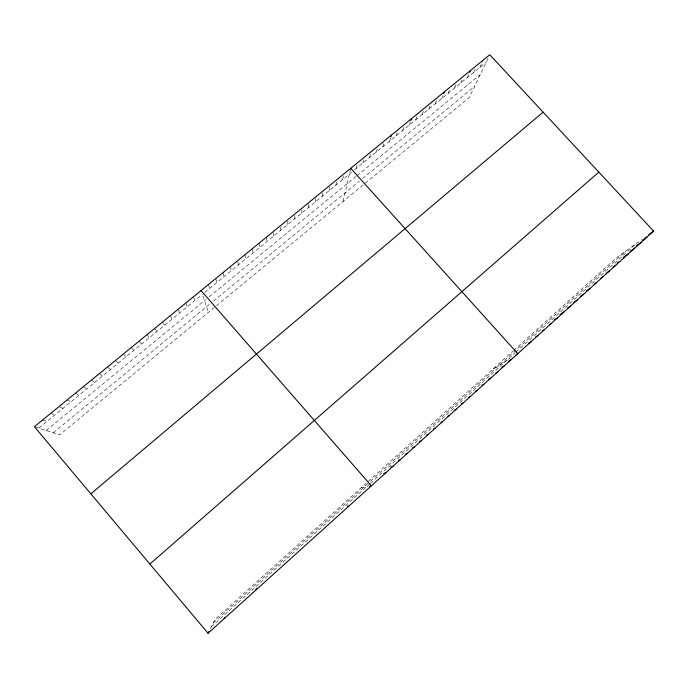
<?xml version="1.0" encoding="UTF-8"?>
<svg xmlns="http://www.w3.org/2000/svg" width="688" height="688" viewBox="0 0 688 688"><rect width="100%" height="100%" fill="white"/><g stroke="black" fill="none" stroke-linecap="round" stroke-linejoin="round"><path stroke-width="0.52" stroke-dasharray="3.44 2.58" d="M273.729 235.993L273.729 231.211M280.73 230.274L280.833 226.369M287.704 224.563L287.954 219.601M294.653 218.879L295.032 213.822M301.576 213.211L301.98 209.092M308.482 207.57L309.101 202.324M315.362 201.945L316.102 196.613M322.216 196.338L322.93 191.814M329.045 190.748L330.025 185.235M335.856 185.175L336.948 179.577M342.641 179.628L343.854 173.944M343.114 201.421L350.51 169.291M356.135 168.586L357.579 162.729M362.851 163.099L364.15 158.145M369.542 157.621L370.935 152.598M376.216 152.168L377.695 147.077M382.855 146.733L384.48 141.427M389.477 141.315L390.913 136.835M396.082 135.923L398.197 129.559M402.661 130.539L404.57 125.018M409.214 125.173L410.882 120.512M415.75 119.832L418.192 113.228M422.26 114.509L424.444 108.773M428.753 109.203L431.032 103.398M435.22 103.905L437.585 98.04M441.662 98.633L443.717 93.688M448.086 93.379L449.574 89.879M454.493 88.141L456.032 84.607M460.874 82.921L462.465 79.352M467.229 77.727L469.698 72.3M473.568 72.541L475.262 68.886M479.889 67.372L482.942 60.914M487.981 58.497L469.139 97.636L363.926 184.281M210.322 628.737L215.103 619.312L512.895 351.095M513.644 350.416L616.672 257.622L641.766 239.596M213.297 622.855L368.992 482.563M370.479 481.222L626.175 250.802M211.328 626.751L369.697 483.956M370.462 483.26L515.217 352.746M516.017 352.024L636.52 243.363M53.217 432.778L210.339 303.649M213.366 301.155L359.351 181.185M362.516 178.588L474.453 86.593M363.161 184.917L59.667 434.859L35.286 426.973M46.148 430.482L206.047 299.383M209.169 296.82L356.195 176.274M357.012 175.603L480.241 74.571M38.838 428.117L202.349 294.378M204.766 292.4L351.645 172.267M354.638 169.816L486.184 62.221M493.253 368.785L509.903 358.534M361.191 487.732L368.08 486.442M42.647 419.947L46.922 421.503M50.86 413.239L54.971 414.916M59.83 406.918L62.995 408.354M67.192 399.9L70.984 401.818M75.31 393.269L78.948 395.308M83.394 386.665L86.877 388.823M91.452 380.086L94.781 382.356M99.476 373.532L102.658 375.923M107.466 367.005L110.493 369.508M115.429 360.503L118.31 363.118M123.367 354.019L126.093 356.745M131.27 347.569L133.85 350.407M139.139 341.136L141.573 344.086M146.983 334.729L149.27 337.791M154.791 328.348L156.933 331.521M162.574 321.993L164.578 325.269M170.332 315.663L172.189 319.051M178.054 309.351L179.766 312.842M185.751 303.064L187.325 306.667M193.423 296.803L194.85 300.51M202.9 295.986L208.447 312.335M208.447 284.531L209.599 288.444M215.8 278.528L216.832 282.536M223.136 272.534L224.03 276.645M230.446 266.566L231.202 270.78M237.85 261.483L238.358 264.932M244.971 254.698L245.478 259.101M252.204 248.798L252.582 253.296M259.402 242.916L259.651 247.508M266.583 237.05L266.703 241.737"/><path stroke-width="1.03" d="M256.082 589.874L256.409 588.266M390.913 136.835L391.489 135.037M410.882 120.512L411.553 118.654M443.717 93.688L444.534 91.71M224.185 618.667L224.804 617.222M469.698 72.3L470.515 70.494M208.043 633.235L653.6 231.099L489.77 54.765L34.4 426.68L208.043 633.235L208.868 631.601M149.872 564.04L598.809 172.12M90.842 493.821L543.107 112.178M648.775 234.565L653.6 231.099M642.601 240.138L647.356 236.732M636.409 245.728L641.087 242.391M630.191 251.335L634.8 248.067M623.311 257.415L628.497 253.76M617.059 263.057L618.761 261.861M613.3 266.961L615.812 265.207M606.145 273.248L609.43 270.96M600.615 278.408L603.032 276.739M594.234 284.161L596.616 282.527M586.279 290.998L590.175 288.349M580.655 296.253L583.708 294.18M573.723 302.385L577.223 300.037M567.282 308.198L570.713 305.911M559.98 314.588L564.177 311.81M554.33 319.886L557.615 317.727M549.428 324.71L551.036 323.67M542.858 330.644L544.432 329.629M535.496 337.077L537.81 335.606M528.453 343.312L531.153 341.609M516.069 354.733L517.78 353.684L350.725 168.328M508.552 361.269L511.064 359.747M501.879 367.297L504.313 365.835M495.962 372.879L497.544 371.95M488.446 379.415L490.75 378.082M482.064 385.297L483.931 384.239M475.279 391.42L477.085 390.414M468.468 397.569L470.214 396.615M461.631 403.736L463.316 402.833M454.768 409.928L456.402 409.085M447.879 416.145L449.453 415.346M440.974 422.38L442.487 421.641M433.552 428.865L435.487 427.953M426.612 435.126L428.469 434.291M419.646 441.412L421.417 440.647M412.654 447.716L414.348 447.037M405.636 454.054L407.253 453.444M398.601 460.401L400.124 459.868M390.81 467.006L392.977 466.326M383.758 473.37L385.796 472.802M369.576 486.167L371.357 485.831L201.059 290.568M347.457 506.119L348.833 506.162"/></g></svg>
